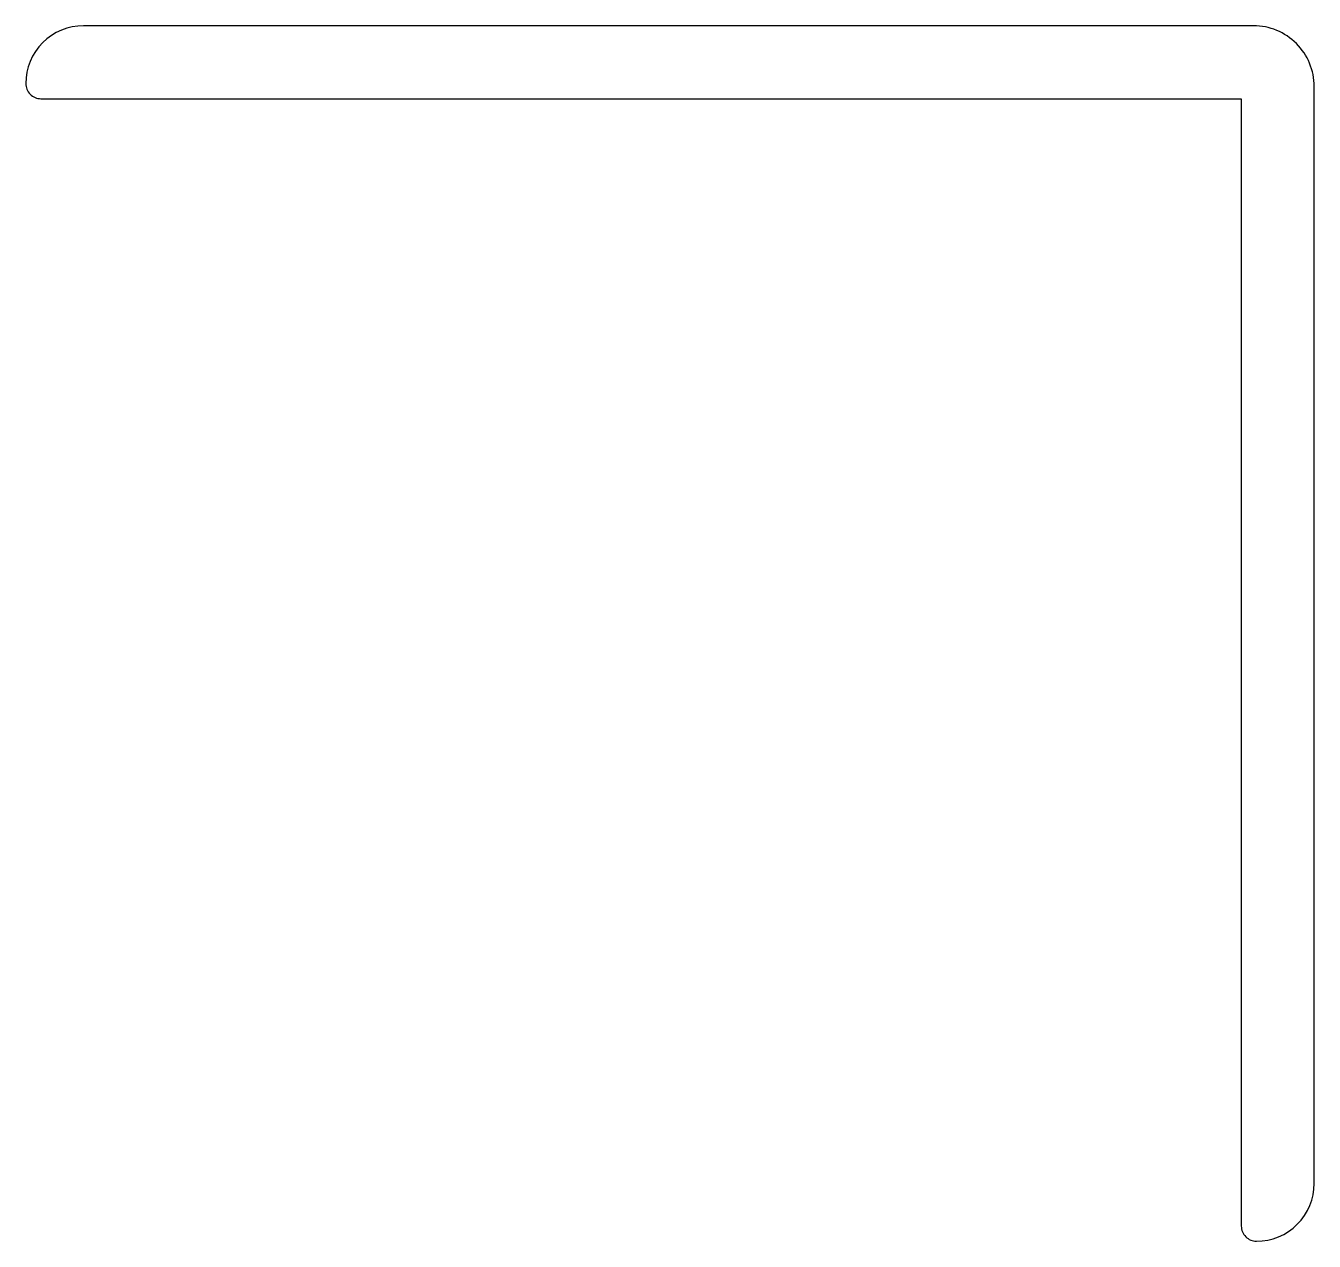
# Model space of a CAD drawing. Extents: x 435.3 to 456.5, y 555.4 to 575.4.
import ezdxf

# ---------------------------------------------------------------- set-up
doc = ezdxf.new("R2010")
doc.units = 0
doc.layers.get('0').update_dxf_attribs({"linetype": 'CONTINUOUS'})

msp = doc.modelspace()

# ---------------------------------------------------------------- linework, layer by layer
msp.add_lwpolyline([(455.592, 555.42, 0.414214), (456.542, 556.37), (456.542, 574.42, 0.414214), (455.542, 575.42), (436.292, 575.42, 0.414214), (435.342, 574.47), (435.342, 574.47, 0.414214), (435.592, 574.22), (455.342, 574.22), (455.342, 555.67, 0.414214)], format="xyb", close=True)

doc.saveas('drawing.dxf')
